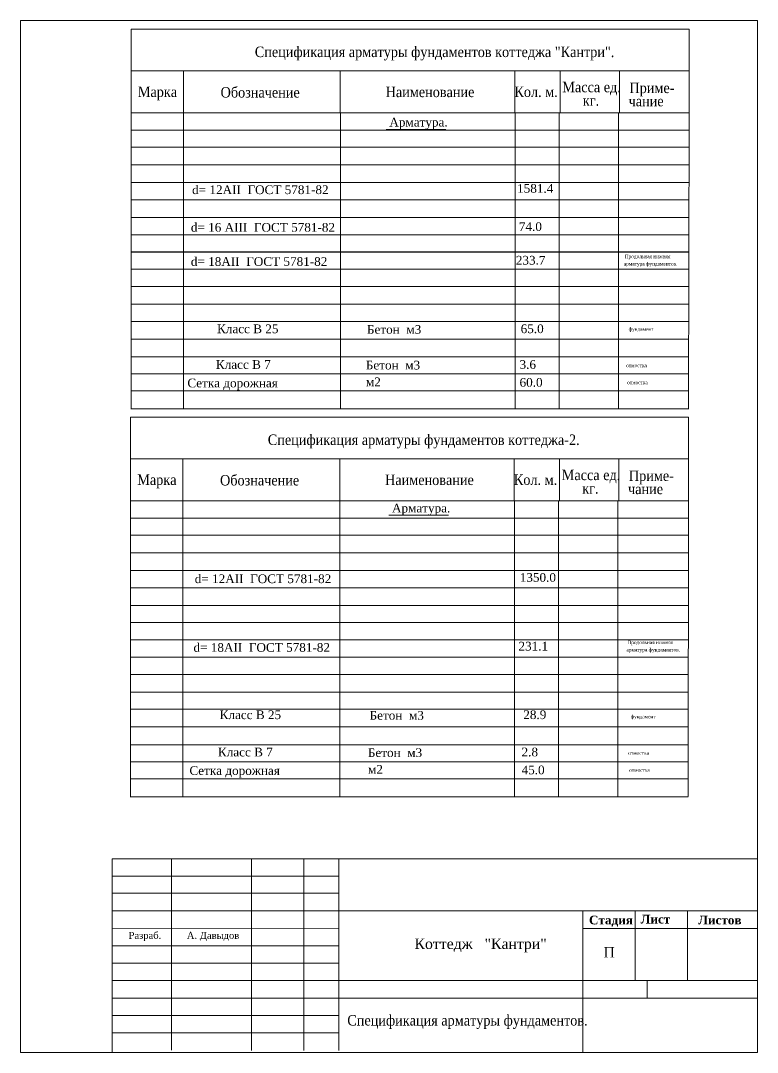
# Model space of a CAD drawing. Extents: x 1526320 to 3332998, y -546296 to 333165.
# Drawn here: x 2000590 to 2011151, y -430711 to -415913 of the extents above; entities that cross this region are included whole.
import ezdxf

# ---------------------------------------------------------------- set-up
doc = ezdxf.new("R2010")
doc.units = 0
doc.header["$LTSCALE"] = 500
doc.header["$MEASUREMENT"] = 0
doc.layers.add('Для печати', color=250, linetype='CONTINUOUS', lineweight=0)
doc.styles.add('NAKLON', font='TIMESBD.TTF', dxfattribs={"height": 500})
doc.styles.get("Standard").update_dxf_attribs({"font": 'TIMES.TTF', "height": 150})

msp = doc.modelspace()

# ---------------------------------------------------------------- linework, layer by layer
at = {"layer": 'Для печати', "color": 250, "linetype": 'Continuous', "lineweight": 15, "ltscale": 0.13}
for p, q in [((2010172.2, -417235.1), (2002172.7, -417235.1)), ((2002923.2, -417234.2), (2002923.2, -421479.5)), ((2005174.1, -417235.6), (2005174.1, -421478.9)), ((2007677.1, -417233.6), (2007677.1, -421478.9)), ((2008308.3, -417235.7), (2008308.3, -421479.7)), ((2009158.5, -417231.3), (2009158.5, -421482.1)), ((2002171.8, -417483.1), (2010169, -417483.1)), ((2010169, -417727), (2002169.4, -417727)), ((2002169.4, -417983.5), (2010167, -417983.5)), ((2002170.8, -418235.9), (2010165.5, -418235.9)), ((2010164.8, -418483.7), (2002171.2, -418483.7)), ((2010169.8, -418736.8), (2002167.8, -418736.8)), ((2002169.4, -418984.1), (2010170.2, -418984.1)), ((2010169.8, -419231.1), (2002167.8, -419231.1)), ((2010169.8, -419231.8), (2002167.8, -419231.8)), ((2002169.4, -419478.7), (2010170.2, -419478.7)), ((2010169.8, -419726.1), (2002167.8, -419726.1)), ((2010164.8, -419979.2), (2002171.2, -419979.2)), ((2002170.8, -420226.9), (2010165.5, -420226.9)), ((2002169.4, -420479.4), (2010167, -420479.4)), ((2010169, -420735.9), (2002172.7, -420735.9)), ((2002171.8, -420979.5), (2010169, -420979.5)), ((2002171.8, -420979.8), (2010169, -420979.8)), ((2010169, -421223.4), (2002169.4, -421223.4)), ((2002169.4, -421480), (2010167, -421480)), ((2010164.2, -422798.6), (2002164.7, -422798.6)), ((2002915.2, -422797.7), (2002915.2, -427043)), ((2005166.1, -422799.1), (2005166.1, -427042.4)), ((2007669, -422797.1), (2007669, -427042.5)), ((2008300.3, -422799.2), (2008300.3, -427043.2)), ((2009150.5, -422794.9), (2009150.5, -427045.6)), ((2002163.8, -423046.6), (2010161, -423046.6)), ((2010161, -423290.5), (2002161.4, -423290.5)), ((2002161.4, -423547.1), (2010159, -423547.1)), ((2002162.8, -423799.5), (2010157.5, -423799.5)), ((2010156.8, -424047.2), (2002163.2, -424047.2)), ((2010161.8, -424300.3), (2002159.8, -424300.3)), ((2002161.4, -424547.7), (2010162.2, -424547.7)), ((2010161.8, -424794.6), (2002159.8, -424794.6)), ((2010161.8, -424795.3), (2002159.8, -424795.3)), ((2002161.4, -425042.3), (2010162.2, -425042.3)), ((2010161.8, -425289.6), (2002159.8, -425289.6)), ((2010156.8, -425542.7), (2002163.2, -425542.7)), ((2002162.8, -425790.5), (2010157.5, -425790.5)), ((2002161.4, -426042.9), (2010159, -426042.9)), ((2010161, -426299.4), (2002164.7, -426299.4)), ((2002163.8, -426543), (2010161, -426543)), ((2002163.8, -426543.4), (2010161, -426543.4)), ((2010161, -426786.9), (2002161.4, -426786.9)), ((2002161.4, -427043.5), (2010159, -427043.5)), ((2001900.4, -430702), (2001900.4, -427933.4)), ((2001900.4, -427933.4), (2011151.4, -427933.4)), ((2005147.5, -428429.1), (2001901.8, -428429.1)), ((2001913, -428681), (2011148.5, -428681)), ((2008651.7, -428680.6), (2008651.7, -430707.5)), ((2009400, -428680.6), (2009400, -429679.5)), ((2010148.3, -428680.6), (2010148.3, -429679.5)), ((2001906.7, -429182.5), (2005150.6, -429182.5)), ((2005151.2, -429679.6), (2008648.1, -429679.6)), ((2008648.1, -429679.6), (2011148.4, -429679.6)), ((2009572.6, -429679.5), (2009572.6, -429931))]:
    msp.add_line(p, q, dxfattribs=at)
at = {"layer": 'Для печати', "color": 250, "linetype": 'Continuous', "lineweight": 15}
for p, q in [((2006684.2, -417472.5), (2005829.7, -417472.5)), ((2006722, -423007.7), (2005867.5, -423007.7)), ((2002750.2, -430681.5), (2002750.7, -427931.5)), ((2003900.2, -430681.7), (2003900.7, -427931.7)), ((2004650.2, -430681.8), (2004650.7, -427931.8)), ((2005150.2, -430681.9), (2005150.7, -427931.9)), ((2001900.6, -428181.3), (2005150.6, -428181.9)), ((2001900.5, -428681.3), (2005150.5, -428681.9)), ((2001900.5, -428931.3), (2005150.5, -428931.9)), ((2008651.5, -428932.8), (2011151.5, -428933.3)), ((2001900.4, -429431.3), (2005150.4, -429431.9)), ((2001900.4, -429681.3), (2005150.4, -429681.9)), ((2001900.3, -429931.3), (2011150.3, -429932.9)), ((2001900.3, -430181.3), (2005150.3, -430181.9)), ((2001900.3, -430431.3), (2005150.3, -430431.9))]:
    msp.add_line(p, q, dxfattribs=at)
at = {"layer": 'Для печати', "color": 250, "linetype": 'Continuous', "lineweight": 0}
msp.add_lwpolyline([(2000589.7, -415913.1), (2011151.3, -415913.1), (2011151.3, -430710.7), (2000589.7, -430710.7)], close=True, dxfattribs=at)
at = {"layer": 'Для печати', "color": 250, "linetype": 'Continuous', "lineweight": 15, "ltscale": 0.13}
for points in [[(2002172.7, -416035.3), (2010173.2, -416035.3), (2010173.2, -417235.2), (2002172.7, -417235.2)], [(2002172.7, -416635.3), (2010173.2, -416635.3), (2010173.2, -417235.2), (2002172.7, -417235.2)], [(2002922.9, -416635.3), (2005172.7, -416635.3), (2005172.7, -417235.2), (2002922.9, -417235.2)], [(2005172.7, -416635.3), (2007672.9, -416635.3), (2007672.9, -417235.2), (2005172.7, -417235.2)], [(2007672.9, -416635.3), (2008323, -416635.3), (2008323, -417235.2), (2007672.9, -417235.2)], [(2008323, -416635.3), (2009173.1, -416635.3), (2009173.1, -417235.2), (2008323, -417235.2)], [(2009173.1, -416635.3), (2010173.2, -416635.3), (2010173.2, -417235.2), (2009173.1, -417235.2)], [(2010165.9, -421479.4), (2002172.7, -421480.4), (2002172.7, -417235.2), (2010173.2, -417235.2)], [(2002164.7, -421598.9), (2010165.2, -421598.9), (2010165.2, -422798.7), (2002164.7, -422798.7)], [(2002164.7, -422198.9), (2010165.2, -422198.9), (2010165.2, -422798.7), (2002164.7, -422798.7)], [(2002914.9, -422198.9), (2005164.7, -422198.9), (2005164.7, -422798.7), (2002914.9, -422798.7)], [(2005164.7, -422198.9), (2007664.9, -422198.9), (2007664.9, -422798.7), (2005164.7, -422798.7)], [(2007664.9, -422198.9), (2008315, -422198.9), (2008315, -422798.7), (2007664.9, -422798.7)], [(2008315, -422198.9), (2009165.1, -422198.9), (2009165.1, -422798.7), (2008315, -422798.7)], [(2009165.1, -422198.9), (2010165.2, -422198.9), (2010165.2, -422798.7), (2009165.1, -422798.7)], [(2010157.9, -427042.9), (2002164.7, -427043.9), (2002164.7, -422798.7), (2010165.2, -422798.7)]]:
    msp.add_lwpolyline(points, close=True, dxfattribs=at)

# ---------------------------------------------------------------- texts
at = {"layer": 'Для печати', "color": 250, "linetype": 'Continuous', "lineweight": 15, "ltscale": 0.13, "width": 0.9}
for s, p in [('Спецификация арматуры фундаментов коттеджа "Кантри".', (2003946.8, -416435.6)), ('Масса ед.', (2008355.2, -416939.9)), ('Приме-', (2009317.5, -416951.9)), ('Марка', (2002269.5, -417008.2)), ('Обозначение', (2003456.1, -417016.1)), ('Наименование', (2005822.2, -417010.2)), ('Кол. м.', (2007668.4, -417007.8)), ('кг.', (2008649, -417133.9)), ('чание', (2009305.8, -417140.9)), ('Спецификация арматуры фундаментов коттеджа-2.', (2004133.2, -421999.1)), ('Марка', (2002261.5, -422571.8)), ('Обозначение', (2003448.1, -422579.6)), ('Наименование', (2005814.2, -422573.8)), ('Кол. м.', (2007660.4, -422571.3)), ('Масса ед.', (2008347.2, -422503.4)), ('Приме-', (2009309.5, -422515.4)), ('кг.', (2008640.9, -422697.4)), ('чание', (2009297.8, -422704.5)), ('Спецификация арматуры фундаментов.', (2005272.9, -430325.6))]:
    msp.add_text(s, height=150, dxfattribs=at).set_placement(p)
at = {"layer": 'Для печати', "color": 250, "linetype": 'Continuous', "lineweight": 15}
for s, height, p in [('Арматура.', 125, (2005875.6, -417431.5)), ('d= 12AII  ГОСТ 5781-82', 125, (2003048, -418400.9)), ('1581.4', 125, (2007707.2, -418382.1)), ('d= 16 AIII  ГОСТ 5781-82', 125, (2003030.1, -418940.2)), ('74.0', 125, (2007732.5, -418929.4)), ('d= 18AII  ГОСТ 5781-82', 125, (2003029.9, -419430.6)), ('233.7', 125, (2007689.1, -419411.9)), ('Продольная нижняя', 50, (2009250.5, -419320.1)), ('арматура фундаментов.', 50, (2009237.6, -419426.2)), ('Класс В 25', 125, (2003405.3, -420395.8)), ('Бетон  м3', 125, (2005554.5, -420404.3)), ('65.0', 125, (2007758.1, -420395.2)), ('фундамент', 50, (2009305.6, -420361.1)), ('Класс В 7', 125, (2003389.5, -420907.5)), ('Бетон  м3', 125, (2005538.7, -420916)), ('3.6', 125, (2007742.3, -420906.9)), ('отмостка', 50, (2009271.5, -420883.4)), ('Сетка дорожная', 125, (2002980.8, -421172.8)), ('м2', 125, (2005540.1, -421156.2)), ('60.0', 125, (2007742.4, -421163.6)), ('отмостка', 50, (2009285.1, -421128.3)), ('Арматура.', 125, (2005913.4, -422966.7)), ('d= 12AII  ГОСТ 5781-82', 125, (2003085.8, -423980.5)), ('1350.0', 125, (2007744.9, -423961.7)), ('d= 18AII  ГОСТ 5781-82', 125, (2003067.7, -424965.8)), ('231.1', 125, (2007726.8, -424947.1)), ('Продольная нижняя', 50, (2009288.2, -424855.3)), ('арматура фундаментов.', 50, (2009275.4, -424961.4)), ('Класс В 25', 125, (2003443, -425931)), ('Бетон  м3', 125, (2005592.2, -425939.5)), ('28.9', 125, (2007795.8, -425930.4)), ('фундамент', 50, (2009334.7, -425919.6)), ('Класс В 7', 125, (2003418.6, -426466)), ('Бетон  м3', 125, (2005567.7, -426474.5)), ('2.8', 125, (2007771.3, -426465.4)), ('отмостка', 50, (2009300.6, -426442)), ('Сетка дорожная', 125, (2003009.9, -426731.4)), ('м2', 125, (2005569.2, -426714.8)), ('45.0', 125, (2007771.5, -426722.2)), ('отмостка', 50, (2009314.2, -426686.8)), ('Разраб.', 100, (2002137.4, -429082.7)), ('А. Давыдов', 100, (2002972.6, -429082.7)), ('П', 150, (2008945.8, -429349.4))]:
    msp.add_text(s, height=height, dxfattribs=at).set_placement(p)
at = {"layer": 'Для печати', "color": 250, "linetype": 'Continuous', "lineweight": 15, "ltscale": 0.13, "style": 'NAKLON'}
for s, p in [('Стадия', (2008737.8, -428875.1)), ('Лист', (2009477.5, -428862.9)), ('Листов', (2010302.1, -428875.1))]:
    msp.add_text(s, height=125, dxfattribs=at).set_placement(p)
at = {"layer": 'Для печати', "color": 250, "linetype": 'Continuous', "lineweight": 9}
msp.add_text('Коттедж   "Кантри"', height=150, dxfattribs=at).set_placement((2006235.6, -429227.6))

doc.saveas('drawing.dxf')
